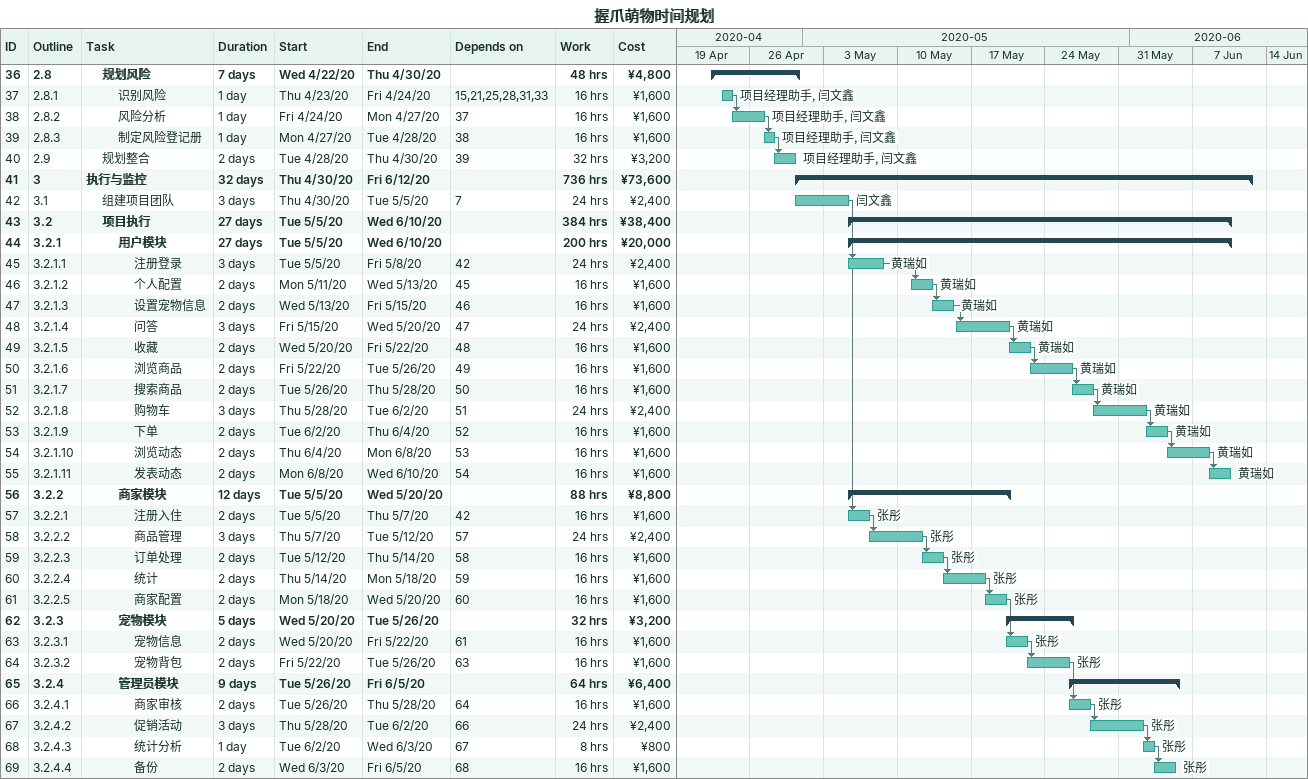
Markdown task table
握爪萌物时间规划

| ID | WBS | Task | Duration | Start | Finish | Predecessors | Resources | Work (h) | Cost (¥) |
|---|---|---|---|---|---|---|---|---|---|
| 36 | 2.8 | **规划风险** | 7d | 2020-04-22 | 2020-04-30 |  |  | 48 | 4800 |
| 37 | 2.8.1 | 识别风险 | 1d | 2020-04-23 | 2020-04-24 | 15, 21, 25, 28, 31, 33 | 项目经理助手, 闫文鑫 | 16 | 1600 |
| 38 | 2.8.2 | 风险分析 | 1d | 2020-04-24 | 2020-04-27 | 37 | 项目经理助手, 闫文鑫 | 16 | 1600 |
| 39 | 2.8.3 | 制定风险登记册 | 1d | 2020-04-27 | 2020-04-28 | 38 | 项目经理助手, 闫文鑫 | 16 | 1600 |
| 40 | 2.9 | 规划整合 | 2d | 2020-04-28 | 2020-04-30 | 39 | 项目经理助手, 闫文鑫 | 32 | 3200 |
| 41 | 3 | **执行与监控** | 32d | 2020-04-30 | 2020-06-12 |  |  | 736 | 73600 |
| 42 | 3.1 | 组建项目团队 | 3d | 2020-04-30 | 2020-05-05 | 7 | 闫文鑫 | 24 | 2400 |
| 43 | 3.2 | **项目执行** | 27d | 2020-05-05 | 2020-06-10 |  |  | 384 | 38400 |
| 44 | 3.2.1 | **用户模块** | 27d | 2020-05-05 | 2020-06-10 |  |  | 200 | 20000 |
| 45 | 3.2.1.1 | 注册登录 | 3d | 2020-05-05 | 2020-05-08 | 42 | 黄瑞如 | 24 | 2400 |
| 46 | 3.2.1.2 | 个人配置 | 2d | 2020-05-11 | 2020-05-13 | 45 | 黄瑞如 | 16 | 1600 |
| 47 | 3.2.1.3 | 设置宠物信息 | 2d | 2020-05-13 | 2020-05-15 | 46 | 黄瑞如 | 16 | 1600 |
| 48 | 3.2.1.4 | 问答 | 3d | 2020-05-15 | 2020-05-20 | 47 | 黄瑞如 | 24 | 2400 |
| 49 | 3.2.1.5 | 收藏 | 2d | 2020-05-20 | 2020-05-22 | 48 | 黄瑞如 | 16 | 1600 |
| 50 | 3.2.1.6 | 浏览商品 | 2d | 2020-05-22 | 2020-05-26 | 49 | 黄瑞如 | 16 | 1600 |
| 51 | 3.2.1.7 | 搜索商品 | 2d | 2020-05-26 | 2020-05-28 | 50 | 黄瑞如 | 16 | 1600 |
| 52 | 3.2.1.8 | 购物车 | 3d | 2020-05-28 | 2020-06-02 | 51 | 黄瑞如 | 24 | 2400 |
| 53 | 3.2.1.9 | 下单 | 2d | 2020-06-02 | 2020-06-04 | 52 | 黄瑞如 | 16 | 1600 |
| 54 | 3.2.1.10 | 浏览动态 | 2d | 2020-06-04 | 2020-06-08 | 53 | 黄瑞如 | 16 | 1600 |
| 55 | 3.2.1.11 | 发表动态 | 2d | 2020-06-08 | 2020-06-10 | 54 | 黄瑞如 | 16 | 1600 |
| 56 | 3.2.2 | **商家模块** | 12d | 2020-05-05 | 2020-05-20 |  |  | 88 | 8800 |
| 57 | 3.2.2.1 | 注册入住 | 2d | 2020-05-05 | 2020-05-07 | 42 | 张彤 | 16 | 1600 |
| 58 | 3.2.2.2 | 商品管理 | 3d | 2020-05-07 | 2020-05-12 | 57 | 张彤 | 24 | 2400 |
| 59 | 3.2.2.3 | 订单处理 | 2d | 2020-05-12 | 2020-05-14 | 58 | 张彤 | 16 | 1600 |
| 60 | 3.2.2.4 | 统计 | 2d | 2020-05-14 | 2020-05-18 | 59 | 张彤 | 16 | 1600 |
| 61 | 3.2.2.5 | 商家配置 | 2d | 2020-05-18 | 2020-05-20 | 60 | 张彤 | 16 | 1600 |
| 62 | 3.2.3 | **宠物模块** | 5d | 2020-05-20 | 2020-05-26 |  |  | 32 | 3200 |
| 63 | 3.2.3.1 | 宠物信息 | 2d | 2020-05-20 | 2020-05-22 | 61 | 张彤 | 16 | 1600 |
| 64 | 3.2.3.2 | 宠物背包 | 2d | 2020-05-22 | 2020-05-26 | 63 | 张彤 | 16 | 1600 |
| 65 | 3.2.4 | **管理员模块** | 9d | 2020-05-26 | 2020-06-05 |  |  | 64 | 6400 |
| 66 | 3.2.4.1 | 商家审核 | 2d | 2020-05-26 | 2020-05-28 | 64 | 张彤 | 16 | 1600 |
| 67 | 3.2.4.2 | 促销活动 | 3d | 2020-05-28 | 2020-06-02 | 66 | 张彤 | 24 | 2400 |
| 68 | 3.2.4.3 | 统计分析 | 1d | 2020-06-02 | 2020-06-03 | 67 | 张彤 | 8 | 800 |
| 69 | 3.2.4.4 | 备份 | 2d | 2020-06-03 | 2020-06-05 | 68 | 张彤 | 16 | 1600 |
